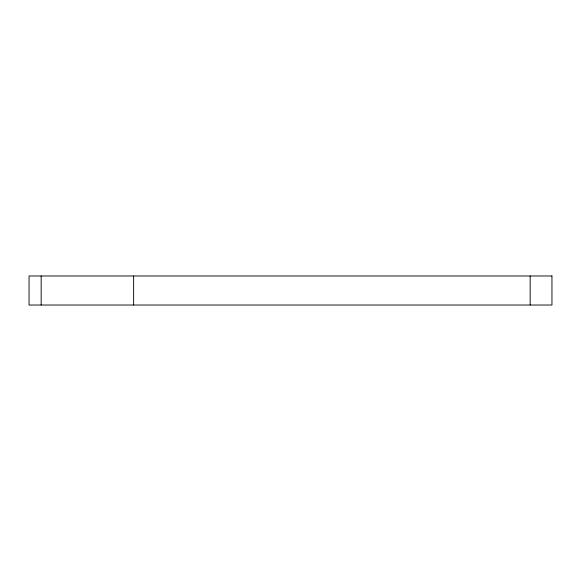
<?xml version="1.0" encoding="UTF-8"?>
<svg xmlns="http://www.w3.org/2000/svg" width="581" height="581" viewBox="0 0 581 581"><rect width="100%" height="100%" fill="white"/><g stroke="black" fill="none" stroke-linecap="round" stroke-linejoin="round"><path stroke-width="0.87" d="M530.162 275.975L530.162 305.025M133.63 275.975L133.63 305.025M41.164 275.975L41.164 305.025M551.95 275.975L29.05 275.975L29.05 305.025L551.95 305.025L551.95 275.975"/></g></svg>
